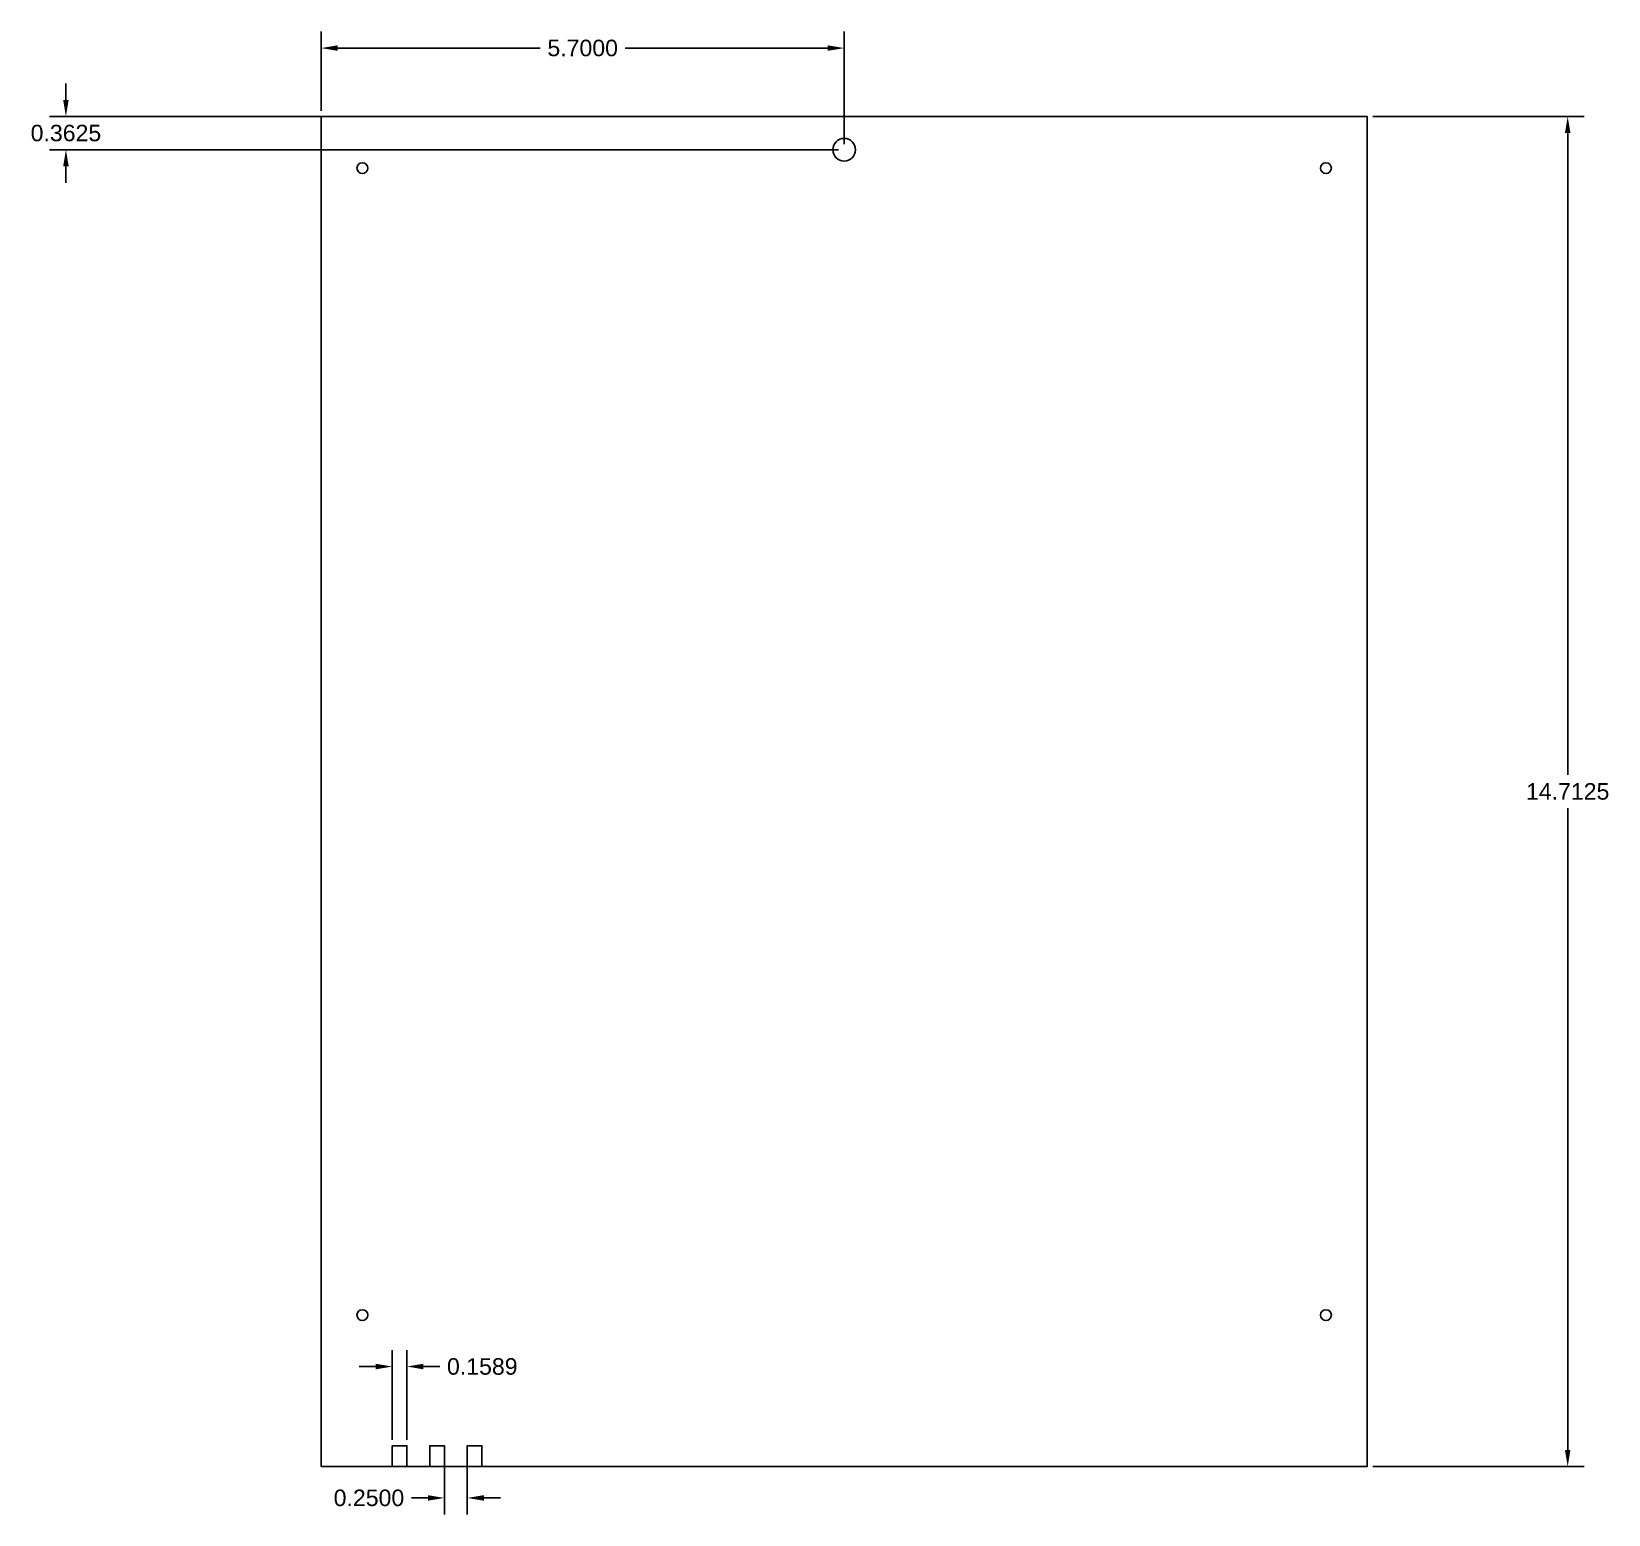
# Model space of a CAD drawing. Header units: inches. Extents: x 0.3 to 17.5, y 10.8 to 26.9.
import ezdxf

# ---------------------------------------------------------------- set-up
doc = ezdxf.new("R2010")
doc.units = ezdxf.units.IN
doc.header["$MEASUREMENT"] = 0
doc.layers.get('0').update_dxf_attribs({"color": 1})
doc.layers.add('dimensions', color=4, linetype='Continuous')
doc.styles.get("Standard").update_dxf_attribs({"font": 'Arial Regular.ttf'})
doc.dimstyles.get("Standard").update_dxf_attribs({"dimtxt": 0.18, "dimasz": 0.18, "dimexe": 0.18, "dimexo": 0.0625, "dimgap": 0.09, "dimtad": 0, "dimtih": 1, "dimtoh": 1, "dimdec": 4, "dimzin": 0, "dimdsep": 46, "dimtxsty": 'Standard', "dimcen": 0.09, "dimadec": 0, "dimazin": 0, "dimtfac": 1, "dimtdec": 4, "dimtofl": 0, "dimtmove": 0, "dimatfit": 3, "dimfxl": 1, "dimtolj": 1, "dimtzin": 0, "dimarcsym": 0})

# ---------------------------------------------------------------- blocks, each defined once
blk = doc.blocks.new('*D6')
at = {"layer": 'Defpoints', "color": 0, "transparency": 16777216}
for p in [(4.817, 11.526), (5.067, 11.526), (4.817, 10.957)]:
    blk.add_point(p, dxfattribs=at)
at = {"layer": 'dimensions', "color": 0, "lineweight": -2, "transparency": 16777216}
for p, q in [((4.817, 11.464), (4.817, 10.777)), ((5.067, 11.464), (5.067, 10.777)), ((4.637, 10.957), (4.457, 10.957)), ((5.247, 10.957), (5.427, 10.957))]:
    blk.add_line(p, q, dxfattribs=at)
at = {"layer": 'dimensions', "color": 0, "transparency": 16777216}
for points in [[(4.637, 10.987), (4.637, 10.927), (4.817, 10.957)], [(5.247, 10.987), (5.247, 10.927), (5.067, 10.957)]]:
    blk.add_solid(points, dxfattribs=at)
at = {"layer": 'dimensions', "color": 0, "transparency": 16777216, "insert": (3.995, 10.957), "char_height": 0.18, "attachment_point": 5}
blk.add_mtext('\\A1;0.2500', dxfattribs=at)
blk = doc.blocks.new('*D7')
at = {"layer": 'Defpoints', "color": 0, "transparency": 16777216}
for p in [(14.874, 26.012), (14.874, 11.3), (17.058, 11.3)]:
    blk.add_point(p, dxfattribs=at)
at = {"layer": 'dimensions', "color": 0, "lineweight": -2, "transparency": 16777216}
for p, q in [((14.936, 26.012), (17.238, 26.012)), ((17.058, 25.832), (17.058, 18.837)), ((17.058, 11.48), (17.058, 18.475)), ((14.936, 11.3), (17.238, 11.3))]:
    blk.add_line(p, q, dxfattribs=at)
at = {"layer": 'dimensions', "color": 0, "transparency": 16777216}
for points in [[(17.028, 25.832), (17.088, 25.832), (17.058, 26.012)], [(17.028, 11.48), (17.088, 11.48), (17.058, 11.3)]]:
    blk.add_solid(points, dxfattribs=at)
at = {"layer": 'dimensions', "color": 0, "transparency": 16777216, "insert": (17.058, 18.656), "char_height": 0.18, "attachment_point": 5}
blk.add_mtext('\\A1;14.7125', dxfattribs=at)
blk = doc.blocks.new('*D9')
at = {"layer": 'Defpoints', "color": 0, "transparency": 16777216}
for p in [(0.693, 26.012), (14.874, 26.012), (9.174, 25.65)]:
    blk.add_point(p, dxfattribs=at)
at = {"layer": 'dimensions', "color": 0, "lineweight": -2, "transparency": 16777216}
for p, q in [((0.693, 26.192), (0.693, 26.372)), ((14.811, 26.012), (0.513, 26.012)), ((9.111, 25.65), (0.513, 25.65)), ((0.693, 25.47), (0.693, 25.29))]:
    blk.add_line(p, q, dxfattribs=at)
at = {"layer": 'dimensions', "color": 0, "transparency": 16777216}
for points in [[(0.663, 26.192), (0.723, 26.192), (0.693, 26.012)], [(0.663, 25.47), (0.723, 25.47), (0.693, 25.65)]]:
    blk.add_solid(points, dxfattribs=at)
at = {"layer": 'dimensions', "color": 0, "transparency": 16777216, "insert": (0.693, 25.831), "char_height": 0.18, "attachment_point": 5}
blk.add_mtext('\\A1;0.3625', dxfattribs=at)
blk = doc.blocks.new('*D12')
at = {"layer": 'Defpoints', "color": 0, "transparency": 16777216}
for p in [(3.474, 26.758), (3.474, 26.012), (9.174, 25.65)]:
    blk.add_point(p, dxfattribs=at)
at = {"layer": 'dimensions', "color": 0, "lineweight": -2, "transparency": 16777216}
for p, q in [((3.474, 26.075), (3.474, 26.938)), ((9.174, 25.712), (9.174, 26.938)), ((3.654, 26.758), (5.862, 26.758)), ((8.994, 26.758), (6.786, 26.758))]:
    blk.add_line(p, q, dxfattribs=at)
at = {"layer": 'dimensions', "color": 0, "transparency": 16777216}
for points in [[(3.654, 26.788), (3.654, 26.728), (3.474, 26.758)], [(8.994, 26.788), (8.994, 26.728), (9.174, 26.758)]]:
    blk.add_solid(points, dxfattribs=at)
at = {"layer": 'dimensions', "color": 0, "transparency": 16777216, "insert": (6.324, 26.758), "char_height": 0.18, "attachment_point": 5}
blk.add_mtext('\\A1;5.7000', dxfattribs=at)
blk = doc.blocks.new('*D15')
at = {"layer": 'Defpoints', "color": 0, "transparency": 16777216}
for p in [(4.408, 12.389), (4.249, 11.526), (4.408, 11.526)]:
    blk.add_point(p, dxfattribs=at)
at = {"layer": 'dimensions', "color": 0, "lineweight": -2, "transparency": 16777216}
for p, q in [((4.249, 11.589), (4.249, 12.569)), ((4.408, 11.589), (4.408, 12.569)), ((4.069, 12.389), (3.889, 12.389)), ((4.588, 12.389), (4.768, 12.389))]:
    blk.add_line(p, q, dxfattribs=at)
at = {"layer": 'dimensions', "color": 0, "transparency": 16777216}
for points in [[(4.069, 12.419), (4.069, 12.359), (4.249, 12.389)], [(4.588, 12.419), (4.588, 12.359), (4.408, 12.389)]]:
    blk.add_solid(points, dxfattribs=at)
at = {"layer": 'dimensions', "color": 0, "transparency": 16777216, "insert": (5.23, 12.389), "char_height": 0.18, "attachment_point": 5}
blk.add_mtext('\\A1;0.1589', dxfattribs=at)

msp = doc.modelspace()

# ---------------------------------------------------------------- linework, layer by layer
for points in [[(3.47357, 26.01225), (14.87357, 26.01225), (14.8736, 11.29979), (3.4736, 11.29979)], [(4.24911, 11.29979), (4.40803, 11.29979), (4.40803, 11.52623), (4.24911, 11.52623)], [(4.658, 11.29979), (4.81691, 11.29979), (4.81691, 11.52623), (4.658, 11.52623)], [(5.06696, 11.29979), (5.22587, 11.29979), (5.22587, 11.52623), (5.06696, 11.52623)]]:
    msp.add_lwpolyline(points, close=True)
for centre in [(3.92359, 25.44975), (14.42363, 25.44975), (3.92359, 12.94981), (14.42359, 12.94981)]:
    msp.add_circle(centre, 0.0591)
at = {"layer": 'dimensions'}
msp.add_circle((9.17359, 25.6498), 0.12402, dxfattribs=at)

# ---------------------------------------------------------------- dimensions: what is measured, and where the dimension line sits
for base, p1, p2, picture, middle in [((3.47357, 26.75824), (9.17359, 25.6498), (3.47357, 26.01225), '*D12', (6.32358, 26.75824)), ((4.40803, 12.38866), (4.24911, 11.52623), (4.40803, 11.52623), '*D15', (5.23006, 12.38866)), ((4.816912, 10.95699), (5.066956, 11.526229), (4.816912, 11.526229), '*D6', (3.994879, 10.95699))]:
    dim = msp.add_linear_dim(base=base, p1=p1, p2=p2, dimstyle='Standard', dxfattribs=at)
    dim.commit()
    dim.dimension.update_dxf_attribs({"geometry": picture, "text_midpoint": middle})
for base, p1, p2, picture, middle in [((0.693015, 26.012255), (9.17359, 25.649796), (14.87357, 26.012255), '*D9', (0.693015, 25.831026)), ((17.05835, 11.29979), (14.87357, 26.01225), (14.8736, 11.29979), '*D7', (17.05835, 18.65602))]:
    dim = msp.add_linear_dim(base=base, p1=p1, p2=p2, angle=90, dimstyle='Standard', dxfattribs=at)
    dim.commit()
    dim.dimension.update_dxf_attribs({"geometry": picture, "text_midpoint": middle})

doc.saveas('drawing.dxf')
